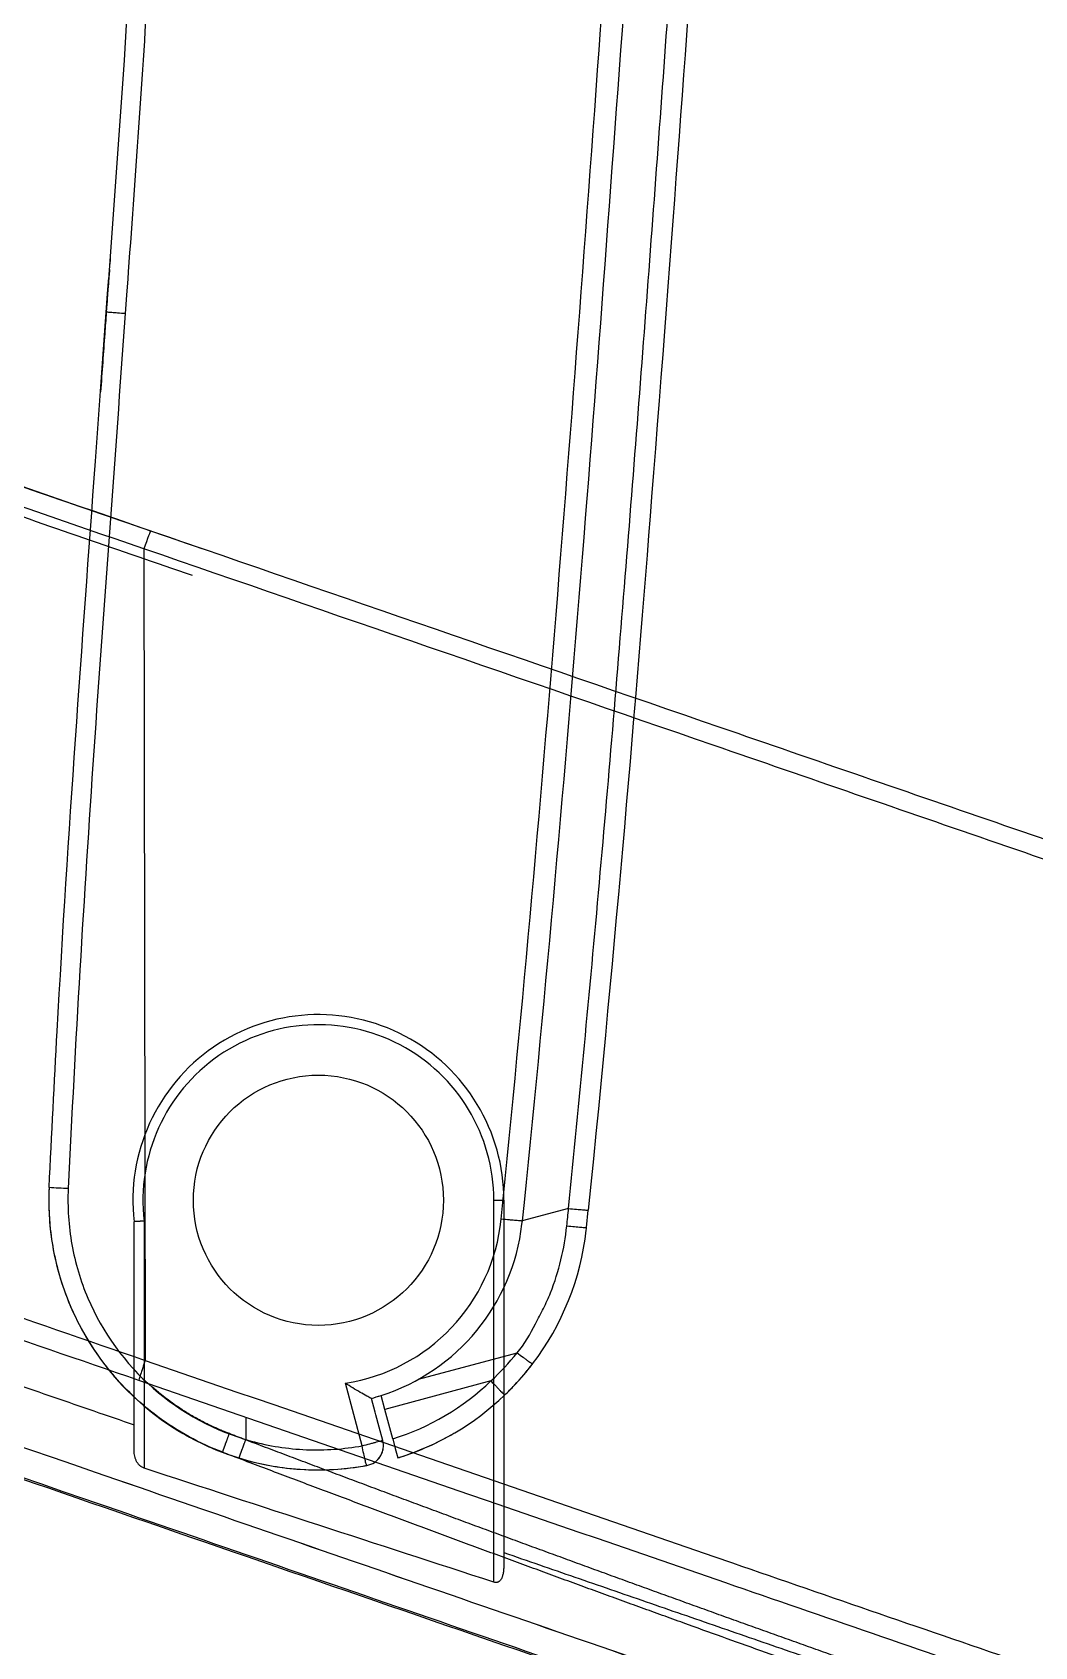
# Model space of a CAD drawing. Extents: x 8541 to 14664, y -60 to 2468.
# Drawn here: x 12275.9 to 12325.6, y 718 to 798 of the extents above; entities that cross this region are included whole.
import ezdxf

# ---------------------------------------------------------------- set-up
doc = ezdxf.new("R2010")
doc.units = 0
doc.header["$LTSCALE"] = 20
doc.header["$MEASUREMENT"] = 0
doc.linetypes.add('CENTER', pattern=[2, 1.25, -0.25, 0.25, -0.25])
doc.layers.get('0').update_dxf_attribs({"linetype": 'CONTINUOUS'})
doc.layers.add('CENTER', color=2, linetype='CENTER')

# ---------------------------------------------------------------- blocks, each defined once
blk = doc.blocks.new('A$C28204321')
at = {"color": 7, "linetype": 'Continuous'}
blk.add_open_spline([(165.111, 23.471), (163.898, 23.889), (162.685, 24.308), (160.259, 25.144), (159.046, 25.562), (155.407, 26.817), (152.982, 27.654), (149.343, 28.908), (148.13, 29.327), (145.704, 30.163), (144.491, 30.581), (140.852, 31.836), (138.426, 32.672), (131.149, 35.182), (126.297, 36.855), (116.594, 40.201), (111.743, 41.874), (102.04, 45.219), (97.188, 46.892), (87.485, 50.238), (82.634, 51.911), (68.08, 56.929), (58.378, 60.275), (48.676, 63.62)], degree=3, knots=[0, 0, 0, 0, 0.03125, 0.03125, 0.0625, 0.0625, 0.125, 0.125, 0.15625, 0.15625, 0.1875, 0.1875, 0.25, 0.25, 0.375, 0.375, 0.5, 0.5, 0.625, 0.625, 0.75, 0.75, 1, 1, 1, 1], dxfattribs=at)
blk = doc.blocks.new('A$Cbce1e725')
at = {"color": 7, "linetype": 'Continuous'}
for p, q in [((60.209, 116.412), (71.488, 116.412)), ((71.518, 115.912), (59.271, 115.912)), ((53.624, 98.574), (72.55, 98.574)), ((72.55, 98.574), (72.55, 98.074)), ((72.55, 98.074), (54.786, 98.074))]:
    blk.add_line(p, q, dxfattribs=at)
blk.add_circle((72.55, 107.274), 6.2, dxfattribs=at)
for radius, end in [(9.2, 96.6278), (8.7, 96.81582)]:
    blk.add_arc((72.55, 107.274), radius, 270, end, dxfattribs=at)
for points, knots in [([(22.407, 16.371), (23.388, 19.218), (24.37, 22.065), (26.333, 27.759), (27.314, 30.606), (30.259, 39.147), (32.222, 44.841), (36.148, 56.229), (38.111, 61.922), (42.037, 73.31), (44, 79.004), (46.944, 87.544), (47.926, 90.391), (49.888, 96.084), (51.851, 101.777), (53.813, 107.471), (55.775, 113.164), (56.756, 116.01), (61.661, 130.242), (65.585, 141.626), (69.508, 153.008)], [0, 0, 0, 0, 0.0625, 0.0625, 0.125, 0.125, 0.25, 0.25, 0.375, 0.375, 0.5, 0.5, 0.5625, 0.5625, 0.625, 0.6875, 0.6875, 0.75, 0.75, 1, 1, 1, 1]), ([(70.851, 152.49), (66.927, 141.111), (63.003, 129.731), (58.097, 115.504), (57.116, 112.658), (55.154, 106.967), (53.191, 101.275), (51.229, 95.583), (49.266, 89.892), (48.285, 87.046), (45.34, 78.508), (43.378, 72.815), (39.452, 61.431), (37.489, 55.739), (33.564, 44.354), (31.601, 38.662), (28.657, 30.123), (27.675, 27.277), (25.712, 21.584), (24.731, 18.738), (23.75, 15.892)], [0, 0, 0, 0, 0.25, 0.25, 0.3125, 0.3125, 0.375, 0.4375, 0.4375, 0.5, 0.5, 0.625, 0.625, 0.75, 0.75, 0.875, 0.875, 0.9375, 0.9375, 1, 1, 1, 1]), ([(73.476, 151.353), (73.259, 150.722), (72.823, 149.459), (72.168, 147.562), (71.512, 145.659), (70.853, 143.75), (70.193, 141.835), (69.53, 139.914), (68.865, 137.988), (68.199, 136.056), (67.53, 134.118), (66.859, 132.174), (66.187, 130.224), (65.512, 128.268), (64.835, 126.307), (64.156, 124.339), (63.475, 122.366), (62.792, 120.386), (62.107, 118.401), (61.649, 117.076), (61.42, 116.412)], [0, 0, 0, 0, 0.054139, 0.108443, 0.162912, 0.217547, 0.272347, 0.327314, 0.382447, 0.437747, 0.493215, 0.54885, 0.604652, 0.660623, 0.716763, 0.773071, 0.829549, 0.886196, 0.943013, 1, 1, 1, 1]), ([(103.514, 113.525), (104.75, 117.112), (105.986, 120.699), (108.458, 127.872), (109.694, 131.459), (110.93, 135.046)], [0, 0, 0, 0, 0.5, 0.5, 1, 1, 1, 1]), ([(112.269, 134.561), (111.032, 130.975), (109.796, 127.39), (107.323, 120.218), (106.087, 116.633), (104.85, 113.047)], [0, 0, 0, 0, 0.5, 0.5, 1, 1, 1, 1]), ([(59.271, 115.912), (59.28, 115.938), (59.29, 115.962), (59.313, 116.008), (59.326, 116.03), (59.347, 116.062), (59.355, 116.073), (59.37, 116.093), (59.378, 116.103), (59.402, 116.131), (59.418, 116.149), (59.445, 116.174), (59.454, 116.182), (59.472, 116.198), (59.481, 116.205), (59.509, 116.227), (59.529, 116.241), (59.587, 116.279), (59.628, 116.3), (59.691, 116.327), (59.712, 116.336), (59.755, 116.351), (59.777, 116.358), (59.842, 116.376), (59.887, 116.385), (60.022, 116.407), (60.114, 116.412), (60.209, 116.412)], [0, 0, 0, 0, 0.0625, 0.0625, 0.125, 0.125, 0.15625, 0.15625, 0.1875, 0.1875, 0.25, 0.25, 0.28125, 0.28125, 0.3125, 0.3125, 0.375, 0.375, 0.5, 0.5, 0.5625, 0.5625, 0.625, 0.625, 0.75, 0.75, 1, 1, 1, 1]), ([(60.209, 116.412), (60.256, 116.412), (60.305, 116.412), (60.378, 116.412), (60.402, 116.412), (60.451, 116.412), (60.575, 116.412), (60.799, 116.412), (61.105, 116.412), (61.313, 116.412), (61.418, 116.412)], [0, 0, 0, 0, 0.125, 0.125, 0.1875, 0.1875, 0.25, 0.5, 0.75, 1, 1, 1, 1]), ([(71.518, 115.912), (71.517, 115.916), (71.517, 115.921), (71.517, 115.929), (71.516, 115.933), (71.516, 115.945), (71.515, 115.953), (71.514, 115.978), (71.513, 115.994), (71.511, 116.026), (71.51, 116.042), (71.508, 116.074), (71.506, 116.104), (71.504, 116.134), (71.503, 116.163), (71.502, 116.177), (71.499, 116.218), (71.498, 116.243), (71.496, 116.277), (71.495, 116.288), (71.494, 116.309), (71.494, 116.319), (71.492, 116.346), (71.491, 116.362), (71.49, 116.381), (71.49, 116.386), (71.489, 116.396), (71.489, 116.4), (71.488, 116.409), (71.488, 116.412), (71.488, 116.412)], [0, 0, 0, 0, 0.015628, 0.015628, 0.031256, 0.031256, 0.062512, 0.062512, 0.125023, 0.125023, 0.187535, 0.187535, 0.250047, 0.312559, 0.312559, 0.37507, 0.37507, 0.500094, 0.500094, 0.562605, 0.562605, 0.625117, 0.625117, 0.75014, 0.75014, 0.812652, 0.812652, 0.875164, 0.875164, 1, 1, 1, 1]), ([(53.624, 98.574), (54.561, 101.465), (55.5, 104.355), (57.383, 110.135), (58.326, 113.024), (59.271, 115.912)], [0, 0, 0, 0, 0.5, 0.5, 1, 1, 1, 1]), ([(54.786, 98.074), (54.722, 98.074), (54.658, 98.074), (54.532, 98.076), (54.469, 98.077), (54.345, 98.083), (54.284, 98.087), (54.192, 98.096), (54.162, 98.099), (54.102, 98.107), (54.072, 98.112), (54.013, 98.123), (53.984, 98.13), (53.941, 98.141), (53.927, 98.145), (53.899, 98.154), (53.885, 98.159), (53.845, 98.174), (53.819, 98.185), (53.769, 98.212), (53.745, 98.227), (53.711, 98.254), (53.7, 98.264), (53.68, 98.284), (53.67, 98.295), (53.653, 98.318), (53.645, 98.331), (53.631, 98.357), (53.625, 98.371), (53.618, 98.393), (53.616, 98.4), (53.613, 98.415), (53.611, 98.423), (53.608, 98.446), (53.607, 98.462), (53.608, 98.486), (53.608, 98.494), (53.61, 98.51), (53.611, 98.518), (53.615, 98.542), (53.619, 98.558), (53.624, 98.574)], [0, 0, 0, 0, 0.125, 0.125, 0.25, 0.25, 0.375, 0.375, 0.4375, 0.4375, 0.5, 0.5, 0.5625, 0.5625, 0.59375, 0.59375, 0.625, 0.625, 0.6875, 0.6875, 0.75, 0.75, 0.78125, 0.78125, 0.8125, 0.8125, 0.84375, 0.84375, 0.875, 0.875, 0.890625, 0.890625, 0.90625, 0.90625, 0.9375, 0.9375, 0.953125, 0.953125, 0.96875, 0.96875, 1, 1, 1, 1]), ([(55.088, 98.074), (54.886, 97.488), (54.481, 96.316), (53.873, 94.555), (53.264, 92.79), (52.652, 91.02), (52.04, 89.246), (51.425, 87.468), (50.81, 85.685), (50.192, 83.897), (49.573, 82.105), (48.953, 80.309), (48.331, 78.508), (47.707, 76.702), (47.082, 74.892), (46.455, 73.078), (45.827, 71.259), (45.197, 69.435), (44.777, 68.218), (44.566, 67.609)], [0, 0, 0, 0, 0.05765, 0.115446, 0.173388, 0.231476, 0.28971, 0.34809, 0.406618, 0.465292, 0.524113, 0.583081, 0.642197, 0.70146, 0.760871, 0.820431, 0.880139, 0.939995, 1, 1, 1, 1])]:
    blk.add_open_spline(points, degree=3, knots=knots, dxfattribs=at)
blk.add_open_spline([(55.087, 98.074), (54.985, 98.074), (54.885, 98.074), (54.786, 98.074)], degree=3, dxfattribs=at)
blk = doc.blocks.new('A$C6062bf6d')
at = {"color": 7, "linetype": 'Continuous'}
for p, q in [((27.552, 73.604), (30.765, 73.604)), ((26.648, 72.05), (26.518, 72.05)), ((27.002, 72.05), (26.648, 72.05)), ((27.493, 72.05), (27.002, 72.05)), ((27.493, 72.05), (29.003, 72.05)), ((27.549, 72.55), (28.231, 72.55)), ((28.231, 72.55), (28.854, 72.55)), ((28.854, 72.55), (29.003, 72.55)), ((29.003, 72.55), (29.706, 72.55)), ((29.003, 72.05), (29.721, 72.05)), ((29.004, 66.604), (29.003, 72.05)), ((82.768, 72.13), (83.924, 71.73)), ((83.924, 71.73), (84.224, 71.625)), ((84.414, 71.56), (85.027, 71.348)), ((85.096, 71.324), (85.098, 71.322)), ((85.105, 71.32), (85.105, 71.32)), ((85.962, 71.024), (85.105, 71.32)), ((85.105, 71.32), (85.962, 71.023)), ((85.961, 71.022), (85.396, 71.219)), ((85.656, 70.134), (84.792, 70.436)), ((86.134, 70.964), (85.96, 71.025)), ((86.729, 70.753), (85.961, 71.022)), ((86.731, 70.758), (85.962, 71.024)), ((85.962, 71.023), (86.73, 70.754)), ((86.621, 70.795), (86.134, 70.964)), ((86.545, 70.823), (86.477, 70.846)), ((86.666, 70.78), (86.545, 70.823)), ((86.616, 70.798), (86.578, 70.811)), ((86.707, 70.766), (86.666, 70.78)), ((86.881, 70.706), (86.707, 70.766)), ((87.066, 70.636), (86.729, 70.753)), ((87.068, 70.641), (86.731, 70.758)), ((87.537, 70.476), (87.414, 70.519)), ((30.022, 70.05), (30.023, 64.992)), ((86.423, 69.866), (85.656, 70.134)), ((86.761, 69.748), (86.423, 69.866)), ((37.128, 62.72), (36.263, 63.048)), ((36.265, 60.675), (36.265, 63.049)), ((35.128, 60.056), (35.938, 59.749))]:
    blk.add_line(p, q, dxfattribs=at)
for points in [[(86.578, 70.811), (86.407, 70.87), (86.225, 70.933), (85.974, 71.02), (85.962, 71.024)], [(87.067, 70.636), (87.101, 70.624), (87.084, 70.63), (87.011, 70.656), (86.913, 70.69), (86.805, 70.728), (86.69, 70.768), (86.57, 70.811), (86.443, 70.855), (86.308, 70.902), (86.163, 70.953), (86.001, 71.009), (85.962, 71.023)], [(87.055, 70.644), (87.057, 70.644), (87.04, 70.65), (86.989, 70.668), (86.892, 70.701), (86.751, 70.751), (86.616, 70.798)], [(87.414, 70.519), (87.257, 70.574), (87.071, 70.639), (86.881, 70.706)], [(125.801, 58.035), (111.099, 62.568), (96.945, 67.23), (87.068, 70.641)], [(87.714, 70.414), (87.67, 70.43), (87.617, 70.448), (87.537, 70.476)]]:
    blk.add_lwpolyline(points, dxfattribs=at)
for centre, radius, start, end in [((39.875, 72.554), 13.367, 90, 174.61318), ((39.875, 72.554), 13.367, 90, 104.22396), ((39.875, 72.554), 13.367, 84.10343, 90), ((39.875, 72.554), 13.367, 72.31036, 90), ((39.875, 72.554), 13.367, 78.20674, 84.10343), ((39.875, 72.554), 13.367, 72.31036, 78.20674), ((39.875, 72.554), 13.367, 110.06225, 118.45145), ((39.875, 72.554), 13.367, 104.22396, 110.06225), ((39.875, 72.554), 13.367, 118.45145, 125.49793), ((39.875, 72.554), 13.367, 125.49793, 132.68162), ((39.875, 72.554), 13.367, 132.68162, 140.22569), ((39.875, 72.554), 13.367, 140.22569, 146.91288), ((39.875, 72.554), 13.367, 146.91288, 155.34594), ((39.875, 72.554), 13.367, 155.34594, 161.14555), ((39.875, 72.554), 13.367, 161.14555, 175.38069), ((27.549, 73.55), 1, 175.38282, 199.038), ((27.549, 73.55), 1, 175.38282, 246.34548), ((39.875, 72.554), 13.367, 174.61318, 175.38069), ((27.549, 73.55), 1, 199.038, 211.52963), ((27.549, 73.55), 1, 211.52963, 222.69284), ((27.549, 73.55), 1, 222.69284, 236.41148), ((39.872, 72.603), 9.161, 173.728, 249.21097), ((39.875, 72.554), 13.367, 182.16083, 208.71501), ((39.875, 72.554), 13.367, 182.16083, 182.87063), ((27.549, 73.55), 1, 236.41148, 246.34725), ((27.549, 73.55), 1, 246.34548, 270.00121), ((27.549, 73.55), 1, 246.34725, 270.00121), ((39.843, 72.544), 12.36, 182.29198, 208.72695), ((39.87, 72.55), 10.164, 180, 182.81522), ((39.87, 72.55), 10.164, 180, 182.79115), ((39.87, 72.55), 10.164, 182.79115, 248.31447), ((39.875, 72.554), 13.367, 182.87063, 195.20403), ((40.005, 72.441), 12.455, 207.94988, 216.72986), ((39.875, 72.554), 13.367, 208.71501, 211.68488), ((39.875, 72.554), 13.367, 210.0498, 217.73502), ((39.875, 72.554), 13.367, 211.68488, 217.64278), ((39.875, 72.554), 13.367, 217.64278, 248.64241), ((39.87, 72.55), 10.164, 248.31447, 249.21099), ((127.917, 302.686), 258.785, 249.06591, 249.25785), ((39.875, 72.554), 13.367, 248.64241, 249.19928)]:
    blk.add_arc(centre, radius, start, end, dxfattribs=at)
for points, knots in [([(43.64, 84.388), (42.756, 84.662), (40.924, 85.032), (37.209, 84.928), (32.751, 83.231), (29.488, 79.753), (27.984, 76.359), (27.632, 74.526), (27.552, 73.605)], [0, 0, 0, 0, 0.125475, 0.250956, 0.50025, 0.749389, 0.87471, 1, 1, 1, 1]), ([(43.64, 84.388), (43.687, 84.537), (43.787, 84.835), (43.877, 85.136), (43.935, 85.282)], [0, 0, 0, 0, 0.500017, 1, 1, 1, 1]), ([(43.935, 85.282), (46.438, 84.486), (58.477, 80.591), (71.978, 75.879), (82.79, 72.121), (85.105, 71.32)], [0, 0, 0, 0, 0.167731, 0.820692, 1, 1, 1, 1]), ([(84.791, 70.431), (77.945, 72.799), (64.278, 77.595), (50.539, 82.186), (43.638, 84.38)], [0, 0, 0, 0, 0.500082, 1, 1, 1, 1]), ([(26.552, 73.631), (26.553, 73.639), (26.594, 73.641), (26.643, 73.648), (26.739, 73.647), (26.91, 73.645), (27.186, 73.631), (27.42, 73.615), (27.552, 73.604)], [0, 0, 0, 0, 0.024191, 0.085948, 0.179773, 0.295957, 0.603447, 1, 1, 1, 1]), ([(27.552, 73.604), (27.552, 73.471), (27.552, 73.277), (27.552, 73.03), (27.552, 72.871), (27.551, 72.741), (27.551, 72.652), (27.549, 72.6), (27.551, 72.572), (27.547, 72.561), (27.55, 72.55), (27.549, 72.55)], [0, 0, 0, 0, 0.378531, 0.551553, 0.703837, 0.829214, 0.922765, 0.956241, 0.980404, 0.995054, 1, 1, 1, 1]), ([(29.722, 72.576), (29.77, 72.638), (29.909, 72.782), (30.25, 73.132), (30.553, 73.41), (30.765, 73.604)], [0, 0, 0, 0, 0.159219, 0.41026, 1, 1, 1, 1]), ([(29.707, 72.55), (29.705, 72.552), (29.714, 72.564), (29.718, 72.57), (29.722, 72.576)], [0, 0, 0, 0, 0.272524, 1, 1, 1, 1]), ([(85.097, 71.323), (84.762, 71.439), (83.984, 71.708), (82.739, 72.14), (81.828, 72.456), (81.36, 72.619)], [0, 0, 0, 0, 0.26865, 0.624095, 1, 1, 1, 1]), ([(84.792, 70.436), (84.833, 70.554), (84.891, 70.722), (84.964, 70.929), (85.008, 71.055), (85.046, 71.154), (85.071, 71.245), (85.097, 71.277), (85.099, 71.323), (85.105, 71.32)], [0, 0, 0, 0, 0.400677, 0.566574, 0.705297, 0.822989, 0.917565, 0.978605, 1, 1, 1, 1]), ([(125.485, 56.959), (122.236, 57.957), (114.128, 60.497), (101.22, 64.765), (91.575, 68.071), (86.761, 69.748)], [0, 0, 0, 0, 0.250003, 0.625003, 1, 1, 1, 1]), ([(29.004, 66.604), (28.89, 66.541), (28.728, 66.452), (28.527, 66.341), (28.406, 66.275), (28.307, 66.22), (28.237, 66.181), (28.195, 66.156), (28.171, 66.145), (28.163, 66.136), (28.152, 66.133), (28.152, 66.132)], [0, 0, 0, 0, 0.399843, 0.568957, 0.70866, 0.824739, 0.917961, 0.952923, 0.978764, 0.994614, 1, 1, 1, 1]), ([(30.023, 64.992), (29.923, 64.915), (29.78, 64.803), (29.605, 64.663), (29.5, 64.578), (29.419, 64.509), (29.348, 64.453), (29.321, 64.418), (29.287, 64.396), (29.291, 64.391)], [0, 0, 0, 0, 0.40178, 0.57104, 0.710625, 0.825553, 0.917784, 0.97813, 1, 1, 1, 1]), ([(30.023, 64.992), (30.332, 64.514), (30.969, 63.924), (31.796, 63.148), (32.679, 62.426), (33.888, 61.669), (34.921, 61.181), (35.455, 60.983)], [0, 0, 0, 0, 0.250017, 0.375115, 0.499844, 0.750027, 1, 1, 1, 1]), ([(36.261, 63.049), (36.253, 63.052), (36.28, 63.092), (36.284, 63.141), (36.324, 63.237), (36.363, 63.351), (36.415, 63.493), (36.501, 63.724), (36.571, 63.909), (36.62, 64.038)], [0, 0, 0, 0, 0.022188, 0.084358, 0.179285, 0.296395, 0.436453, 0.605427, 1, 1, 1, 1]), ([(36.621, 64.04), (46.618, 60.244), (66.711, 52.901), (91.971, 44.132), (112.174, 37.095), (127.311, 31.766), (142.424, 26.377), (152.536, 22.887), (157.626, 21.251)], [0, 0, 0, 0, 0.249951, 0.499949, 0.62497, 0.750004, 0.875029, 1, 1, 1, 1]), ([(156.654, 20.431), (154.493, 21.131), (148.135, 23.254), (137.382, 27.034), (119.519, 33.4), (96.04, 41.593), (66.885, 51.719), (47.132, 58.928), (37.128, 62.72)], [0, 0, 0, 0, 0.054136, 0.159436, 0.270066, 0.502071, 0.746543, 1, 1, 1, 1]), ([(35.455, 60.983), (35.408, 60.861), (35.343, 60.687), (35.264, 60.47), (35.216, 60.338), (35.181, 60.233), (35.147, 60.143), (35.143, 60.099), (35.122, 60.061), (35.129, 60.058)], [0, 0, 0, 0, 0.399078, 0.567975, 0.70764, 0.823808, 0.917147, 0.978204, 1, 1, 1, 1]), ([(36.265, 60.675), (36.219, 60.553), (36.154, 60.379), (36.074, 60.161), (36.026, 60.029), (35.991, 59.922), (35.956, 59.834), (35.952, 59.788), (35.931, 59.752), (35.938, 59.749)], [0, 0, 0, 0, 0.39921, 0.566224, 0.707889, 0.825911, 0.917335, 0.977584, 1, 1, 1, 1]), ([(36.267, 60.68), (41.323, 58.763), (51.458, 54.987), (66.725, 49.498), (82.031, 44.112), (97.362, 38.792), (112.687, 33.451), (127.99, 28.044), (143.273, 22.597), (153.508, 19.097), (158.666, 17.475)], [0, 0, 0, 0, 0.124972, 0.249956, 0.374957, 0.499972, 0.625004, 0.750039, 0.875054, 1, 1, 1, 1]), ([(158.363, 16.526), (157.941, 16.658), (153.102, 18.192), (142.896, 21.666), (124.834, 28.12), (101.856, 36.203), (73.511, 45.99), (48.771, 54.882), (35.938, 59.749)], [0, 0, 0, 0, 0.019729, 0.224582, 0.429434, 0.634287, 0.83914, 1, 1, 1, 1])]:
    blk.add_open_spline(points, degree=3, knots=knots, dxfattribs=at)
blk = doc.blocks.new('A$C8fdb0f02')
at = {"color": 7, "linetype": 'Continuous'}
for p, q in [((232.978, 104.835), (233.043, 64.617)), ((232.491, 60.211), (232.491, 62.978)), ((232.991, 62.487), (232.991, 59.273)), ((250.329, 53.626), (250.329, 55.035))]:
    blk.add_line(p, q, dxfattribs=at)
for centre, major_axis, ratio, start_param, end_param in [((232.985, 104.785), (0.326, 0.945), 0.023743, 0, 1.526138), ((233.051, 64.567), (-0.326, -0.945), 0.02373, 4.667723, 6.283185)]:
    blk.add_ellipse(centre, major_axis=major_axis, ratio=ratio, start_param=start_param, end_param=end_param, dxfattribs=at)
for points in [[(210.579, 113.569), (218.156, 110.956), (225.733, 108.344), (233.311, 105.731)], [(232.978, 104.835), (225.397, 107.448), (217.817, 110.061), (210.238, 112.674)], [(195.924, 69.435), (210.873, 64.28), (240.883, 53.932), (286.15, 38.323), (316.674, 27.798), (332.008, 22.51)], [(238.024, 61.794), (238.024, 61.422), (238.024, 61.049), (238.024, 60.676)], [(237.697, 59.75), (237.428, 59.852), (237.158, 59.955), (236.887, 60.058)]]:
    blk.add_open_spline(points, degree=3, dxfattribs=at)
for points, knots in [([(214.342, 112.27), (217.928, 111.034), (221.513, 109.798), (228.685, 107.325), (232.27, 106.088), (235.856, 104.852)], [0, 0, 0, 0, 0.5, 0.5, 1, 1, 1, 1]), ([(233.311, 105.731), (242.72, 102.486), (252.13, 99.241), (266.245, 94.374), (270.951, 92.752), (280.361, 89.507), (285.066, 87.885), (294.477, 84.64), (303.887, 81.395), (313.298, 78.15), (322.709, 74.905), (327.415, 73.282), (334.473, 70.848), (336.826, 70.037), (341.532, 68.414), (343.884, 67.603), (346.237, 66.792)], [0, 0, 0, 0, 0.25, 0.25, 0.375, 0.375, 0.5, 0.5, 0.625, 0.75, 0.75, 0.875, 0.875, 0.9375, 0.9375, 1, 1, 1, 1]), ([(345.926, 65.897), (343.572, 66.708), (341.219, 67.519), (336.512, 69.141), (334.159, 69.952), (327.099, 72.386), (322.393, 74.009), (312.98, 77.254), (308.273, 78.876), (298.861, 82.121), (294.155, 83.744), (284.742, 86.989), (280.036, 88.612), (270.624, 91.857), (265.918, 93.479), (251.8, 98.347), (242.389, 101.591), (232.978, 104.835)], [0, 0, 0, 0, 0.0625, 0.0625, 0.125, 0.125, 0.25, 0.25, 0.375, 0.375, 0.5, 0.5, 0.625, 0.625, 0.75, 0.75, 1, 1, 1, 1]), ([(197.847, 76.749), (200.78, 75.739), (203.712, 74.728), (209.578, 72.706), (212.511, 71.695), (221.31, 68.661), (227.176, 66.639), (233.043, 64.617)], [0, 0, 0, 0, 0.25, 0.25, 0.5, 0.5, 1, 1, 1, 1]), ([(232.725, 63.621), (226.86, 65.644), (220.995, 67.666), (212.199, 70.699), (209.267, 71.71), (203.403, 73.732), (200.471, 74.743), (197.54, 75.754)], [0, 0, 0, 0, 0.5, 0.5, 0.75, 0.75, 1, 1, 1, 1]), ([(197.55, 73.478), (198.181, 73.26), (199.444, 72.824), (201.341, 72.17), (203.245, 71.513), (205.154, 70.855), (207.068, 70.194), (208.989, 69.532), (210.915, 68.867), (212.848, 68.2), (214.786, 67.532), (216.73, 66.861), (218.679, 66.188), (220.635, 65.514), (222.597, 64.837), (224.564, 64.158), (226.537, 63.477), (228.517, 62.794), (230.502, 62.108), (231.827, 61.651), (232.491, 61.422)], [0, 0, 0, 0, 0.054139, 0.108443, 0.162912, 0.217547, 0.272347, 0.327314, 0.382447, 0.437747, 0.493215, 0.54885, 0.604652, 0.660623, 0.716763, 0.773071, 0.829549, 0.886196, 0.943013, 1, 1, 1, 1]), ([(196.413, 70.853), (207.792, 66.929), (219.172, 63.005), (233.4, 58.099), (236.245, 57.118), (241.937, 55.155), (247.628, 53.193), (253.32, 51.23), (259.012, 49.267), (261.858, 48.286), (270.396, 45.342), (276.088, 43.379), (287.472, 39.454), (293.164, 37.491), (304.549, 33.565), (310.241, 31.603), (318.78, 28.658), (321.626, 27.677), (327.319, 25.714), (330.165, 24.733), (333.011, 23.751)], [0, 0, 0, 0, 0.25, 0.25, 0.3125, 0.3125, 0.375, 0.4375, 0.4375, 0.5, 0.5, 0.625, 0.625, 0.75, 0.75, 0.875, 0.875, 0.9375, 0.9375, 1, 1, 1, 1]), ([(332.532, 22.409), (329.685, 23.39), (326.838, 24.372), (321.144, 26.335), (318.297, 27.316), (309.756, 30.261), (304.062, 32.224), (292.675, 36.15), (286.981, 38.113), (275.593, 42.039), (269.9, 44.002), (261.359, 46.946), (258.513, 47.927), (252.819, 49.89), (247.126, 51.853), (241.432, 53.815), (235.739, 55.777), (232.893, 56.758), (218.661, 61.663), (207.278, 65.586), (195.895, 69.509)], [0, 0, 0, 0, 0.0625, 0.0625, 0.125, 0.125, 0.25, 0.25, 0.375, 0.375, 0.5, 0.5, 0.5625, 0.5625, 0.625, 0.6875, 0.6875, 0.75, 0.75, 1, 1, 1, 1]), ([(236.888, 60.06), (236.314, 60.278), (235.756, 60.535), (234.68, 61.124), (234.162, 61.456), (233.176, 62.187), (232.709, 62.587), (231.934, 63.348), (231.614, 63.697), (231.314, 64.062)], [0, 0, 0, 0, 0.265217, 0.265217, 0.530434, 0.530434, 0.795651, 0.795651, 1, 1, 1, 1]), ([(233.043, 64.617), (242.747, 61.272), (252.451, 57.927), (267.008, 52.908), (271.86, 51.235), (281.565, 47.889), (286.417, 46.216), (296.122, 42.87), (300.975, 41.197), (310.68, 37.851), (315.532, 36.178), (322.811, 33.668), (325.238, 32.832), (328.877, 31.577), (330.09, 31.159), (332.517, 30.322), (333.73, 29.904), (337.369, 28.649), (339.796, 27.813), (343.436, 26.559), (344.649, 26.141), (347.076, 25.305), (348.289, 24.887), (349.503, 24.469)], [0, 0, 0, 0, 0.25, 0.25, 0.375, 0.375, 0.5, 0.5, 0.625, 0.625, 0.75, 0.75, 0.8125, 0.8125, 0.84375, 0.84375, 0.875, 0.875, 0.9375, 0.9375, 0.96875, 0.96875, 1, 1, 1, 1]), ([(349.16, 23.473), (347.947, 23.891), (346.734, 24.309), (344.308, 25.146), (343.095, 25.564), (339.456, 26.819), (337.03, 27.655), (333.392, 28.91), (332.179, 29.328), (329.753, 30.165), (328.54, 30.583), (324.901, 31.838), (322.475, 32.674), (315.198, 35.183), (310.346, 36.856), (300.643, 40.202), (295.791, 41.875), (286.088, 45.221), (281.237, 46.894), (271.534, 50.24), (266.683, 51.912), (252.129, 56.931), (242.426, 60.276), (232.725, 63.621)], [0, 0, 0, 0, 0.03125, 0.03125, 0.0625, 0.0625, 0.125, 0.125, 0.15625, 0.15625, 0.1875, 0.1875, 0.25, 0.25, 0.375, 0.375, 0.5, 0.5, 0.625, 0.625, 0.75, 0.75, 1, 1, 1, 1]), ([(237.214, 60.985), (237.198, 60.991), (237.167, 61.003), (237.12, 61.021), (237.073, 61.04), (237.026, 61.058), (236.979, 61.077), (236.932, 61.097), (236.885, 61.116), (236.831, 61.139), (236.748, 61.174), (236.615, 61.231), (236.42, 61.318), (236.065, 61.486), (235.594, 61.732), (235.059, 62.047), (234.594, 62.352), (234.198, 62.637), (233.932, 62.843), (233.771, 62.973), (233.693, 63.037), (233.615, 63.102), (233.538, 63.168), (233.461, 63.234), (233.389, 63.297), (233.342, 63.339), (233.321, 63.358)], [0, 0, 0, 0, 0.011029, 0.022058, 0.033087, 0.044116, 0.055144, 0.066173, 0.077201, 0.088228, 0.104728, 0.136219, 0.1827, 0.244462, 0.393678, 0.529646, 0.650824, 0.757207, 0.848792, 0.870868, 0.892944, 0.915021, 0.937099, 0.959179, 0.981259, 1, 1, 1, 1]), ([(232.491, 60.211), (232.491, 60.258), (232.491, 60.306), (232.491, 60.379), (232.491, 60.404), (232.491, 60.453), (232.491, 60.576), (232.491, 60.801), (232.491, 61.107), (232.491, 61.314), (232.491, 61.419)], [0, 0, 0, 0, 0.125, 0.125, 0.1875, 0.1875, 0.25, 0.5, 0.75, 1, 1, 1, 1]), ([(238.024, 60.676), (237.957, 60.702), (237.822, 60.753), (237.619, 60.83), (237.416, 60.907), (237.282, 60.959), (237.214, 60.985)], [0, 0, 0, 0, 0.24999, 0.499987, 0.749991, 1, 1, 1, 1]), ([(232.991, 59.273), (232.966, 59.281), (232.941, 59.291), (232.895, 59.314), (232.873, 59.327), (232.841, 59.349), (232.83, 59.356), (232.81, 59.371), (232.801, 59.379), (232.772, 59.403), (232.754, 59.42), (232.729, 59.446), (232.721, 59.455), (232.705, 59.473), (232.698, 59.483), (232.676, 59.511), (232.662, 59.53), (232.624, 59.589), (232.603, 59.629), (232.576, 59.692), (232.568, 59.714), (232.552, 59.757), (232.546, 59.778), (232.527, 59.844), (232.518, 59.888), (232.496, 60.023), (232.491, 60.115), (232.491, 60.211)], [0, 0, 0, 0, 0.0625, 0.0625, 0.125, 0.125, 0.15625, 0.15625, 0.1875, 0.1875, 0.25, 0.25, 0.28125, 0.28125, 0.3125, 0.3125, 0.375, 0.375, 0.5, 0.5, 0.5625, 0.5625, 0.625, 0.625, 0.75, 0.75, 1, 1, 1, 1]), ([(360.425, 17.476), (360.308, 17.513), (360.052, 17.593), (359.636, 17.725), (359.153, 17.878), (358.604, 18.053), (357.988, 18.25), (357.041, 18.556), (355.85, 18.944), (354.634, 19.346), (353.678, 19.666), (352.915, 19.921), (352.154, 20.178), (351.392, 20.437), (350.631, 20.696), (349.87, 20.956), (348.933, 21.278), (347.819, 21.662), (346.529, 22.109), (345.24, 22.558), (343.924, 23.017), (342.581, 23.488), (341.212, 23.969), (339.843, 24.452), (338.664, 24.87), (337.241, 25.374), (335.143, 26.117), (332.493, 27.058), (329.109, 28.26), (325.966, 29.374), (322.751, 30.511), (320.077, 31.455), (317.403, 32.396), (314.728, 33.336), (312.615, 34.077), (311.064, 34.621), (310.074, 34.967), (309.085, 35.313), (308.095, 35.659), (307.105, 36.004), (306.116, 36.35), (305.126, 36.695), (304.136, 37.04), (303.146, 37.385), (302.156, 37.729), (301.166, 38.073), (300.176, 38.418), (299.186, 38.762), (298.196, 39.106), (297.205, 39.449), (296.215, 39.793), (295.225, 40.137), (294.235, 40.481), (293.245, 40.825), (292.255, 41.17), (291.265, 41.514), (290.275, 41.858), (289.285, 42.203), (288.296, 42.548), (287.306, 42.892), (286.316, 43.238), (285.327, 43.583), (284.337, 43.929), (283.348, 44.275), (282.359, 44.621), (281.37, 44.967), (280.381, 45.314), (279.392, 45.661), (278.403, 46.008), (277.415, 46.356), (276.426, 46.704), (275.438, 47.052), (274.449, 47.401), (273.461, 47.75), (272.473, 48.099), (271.485, 48.449), (270.497, 48.799), (269.51, 49.149), (268.522, 49.5), (267.535, 49.851), (266.548, 50.203), (265.561, 50.555), (264.574, 50.908), (263.588, 51.261), (262.601, 51.615), (261.615, 51.969), (260.629, 52.324), (259.643, 52.68), (258.658, 53.036), (257.673, 53.393), (256.688, 53.75), (255.703, 54.109), (254.719, 54.467), (253.735, 54.827), (252.751, 55.187), (251.767, 55.548), (250.784, 55.91), (249.8, 56.272), (248.818, 56.635), (247.835, 56.999), (246.853, 57.363), (245.871, 57.728), (244.889, 58.094), (243.907, 58.461), (242.926, 58.828), (241.945, 59.197), (240.965, 59.565), (239.984, 59.935), (239.004, 60.305), (238.351, 60.553), (238.024, 60.676)], [0, 0, 0, 0, 0.002828, 0.006194, 0.010097, 0.014537, 0.019515, 0.025031, 0.037538, 0.04845, 0.054643, 0.060836, 0.06703, 0.073223, 0.079417, 0.085611, 0.091805, 0.102321, 0.112836, 0.123353, 0.133869, 0.14505, 0.156231, 0.167412, 0.178594, 0.185141, 0.202287, 0.230035, 0.250131, 0.285265, 0.307105, 0.328945, 0.350785, 0.372625, 0.394465, 0.402541, 0.410616, 0.418691, 0.426766, 0.434841, 0.442917, 0.450992, 0.459067, 0.467142, 0.475217, 0.483292, 0.491367, 0.499442, 0.507517, 0.515592, 0.523666, 0.531741, 0.539815, 0.54789, 0.555964, 0.564039, 0.572113, 0.580187, 0.588261, 0.596335, 0.604409, 0.612483, 0.620557, 0.628631, 0.636705, 0.644779, 0.652853, 0.660927, 0.669001, 0.677075, 0.685149, 0.693222, 0.701296, 0.70937, 0.717444, 0.725517, 0.733591, 0.741665, 0.749738, 0.757812, 0.765885, 0.773959, 0.782032, 0.790105, 0.798178, 0.806251, 0.814325, 0.822398, 0.830471, 0.838544, 0.846617, 0.85469, 0.862762, 0.870835, 0.878908, 0.886981, 0.895054, 0.903127, 0.911199, 0.919272, 0.927345, 0.935418, 0.943491, 0.951563, 0.959636, 0.967709, 0.975782, 0.983854, 0.991927, 1, 1, 1, 1]), ([(250.329, 53.626), (247.438, 54.563), (244.548, 55.502), (238.768, 57.385), (235.879, 58.328), (232.991, 59.273)], [0, 0, 0, 0, 0.5, 0.5, 1, 1, 1, 1]), ([(360.122, 16.527), (360.038, 16.554), (359.869, 16.607), (359.615, 16.687), (359.362, 16.767), (359.108, 16.848), (358.854, 16.929), (358.6, 17.01), (358.346, 17.092), (358.091, 17.173), (357.837, 17.255), (357.582, 17.338), (357.327, 17.42), (357.072, 17.503), (356.816, 17.586), (356.561, 17.67), (356.305, 17.753), (356.049, 17.837), (355.793, 17.921), (355.537, 18.005), (355.28, 18.09), (355.024, 18.175), (354.767, 18.26), (354.51, 18.345), (354.253, 18.43), (353.996, 18.516), (353.739, 18.602), (353.481, 18.688), (353.223, 18.774), (352.966, 18.861), (352.708, 18.947), (352.45, 19.034), (352.191, 19.121), (351.933, 19.208), (351.675, 19.296), (351.416, 19.383), (351.157, 19.471), (350.898, 19.559), (350.639, 19.647), (350.38, 19.736), (350.121, 19.824), (349.862, 19.913), (349.602, 20.001), (349.343, 20.09), (349.083, 20.179), (348.824, 20.268), (348.564, 20.358), (348.304, 20.447), (348.044, 20.537), (347.784, 20.627), (347.524, 20.716), (347.264, 20.806), (347.004, 20.896), (346.743, 20.987), (346.483, 21.077), (346.222, 21.167), (345.962, 21.258), (345.702, 21.348), (345.441, 21.439), (345.18, 21.53), (344.92, 21.621), (344.659, 21.712), (344.399, 21.803), (344.138, 21.894), (343.877, 21.985), (343.617, 22.076), (343.356, 22.168), (343.095, 22.259), (342.834, 22.351), (342.574, 22.442), (342.313, 22.534), (342.052, 22.625), (341.792, 22.717), (341.531, 22.809), (341.271, 22.9), (341.01, 22.992), (340.749, 23.084), (340.489, 23.176), (340.228, 23.268), (339.968, 23.36), (339.708, 23.452), (339.447, 23.544), (339.187, 23.636), (338.927, 23.728), (338.667, 23.82), (338.407, 23.912), (337.158, 24.353), (334.91, 25.151), (331.655, 26.307), (328.372, 27.472), (325.069, 28.643), (321.749, 29.817), (318.416, 30.992), (315.077, 32.167), (311.333, 33.481), (307.166, 34.938), (302.557, 36.545), (297.892, 38.167), (293.178, 39.804), (288.421, 41.459), (283.633, 43.13), (279.194, 44.685), (275.105, 46.124), (271.361, 47.447), (267.589, 48.786), (263.793, 50.141), (260.91, 51.177), (258.947, 51.885), (257.911, 52.26), (256.871, 52.637), (255.829, 53.016), (254.783, 53.397), (253.734, 53.78), (252.683, 54.165), (251.628, 54.552), (250.571, 54.94), (249.511, 55.331), (248.448, 55.723), (247.383, 56.118), (246.316, 56.514), (245.246, 56.912), (244.174, 57.313), (243.099, 57.714), (242.022, 58.118), (240.944, 58.524), (239.863, 58.931), (238.781, 59.34), (238.059, 59.613), (237.697, 59.75)], [0, 0, 0, 0, 0.002044, 0.00409, 0.006139, 0.008189, 0.010242, 0.012296, 0.014352, 0.016411, 0.018471, 0.020534, 0.022598, 0.024664, 0.026732, 0.028803, 0.030874, 0.032948, 0.035024, 0.037101, 0.03918, 0.041261, 0.043344, 0.045428, 0.047514, 0.049602, 0.051691, 0.053782, 0.055875, 0.057969, 0.060065, 0.062162, 0.06426, 0.06636, 0.068462, 0.070564, 0.072668, 0.074774, 0.076881, 0.078989, 0.081098, 0.083208, 0.085319, 0.087432, 0.089546, 0.09166, 0.093776, 0.095893, 0.09801, 0.100129, 0.102248, 0.104368, 0.106489, 0.10861, 0.110733, 0.112856, 0.114979, 0.117103, 0.119228, 0.121353, 0.123478, 0.125604, 0.127731, 0.129857, 0.131984, 0.134111, 0.136238, 0.138366, 0.140494, 0.142621, 0.144749, 0.146877, 0.149005, 0.151133, 0.15326, 0.155388, 0.157516, 0.159643, 0.16177, 0.163897, 0.166024, 0.16815, 0.170276, 0.172401, 0.174527, 0.176651, 0.178775, 0.205133, 0.231753, 0.258593, 0.285602, 0.312734, 0.33996, 0.367242, 0.394531, 0.431633, 0.469243, 0.50729, 0.545744, 0.584558, 0.623655, 0.662927, 0.693239, 0.723831, 0.754666, 0.785724, 0.816985, 0.825448, 0.833938, 0.842457, 0.851003, 0.859576, 0.868175, 0.876801, 0.885452, 0.894129, 0.90283, 0.911556, 0.920305, 0.929077, 0.937871, 0.946688, 0.955525, 0.964382, 0.973259, 0.982155, 0.991069, 1, 1, 1, 1]), ([(250.829, 54.788), (250.829, 54.723), (250.829, 54.66), (250.827, 54.533), (250.826, 54.471), (250.82, 54.347), (250.816, 54.285), (250.808, 54.194), (250.804, 54.163), (250.796, 54.103), (250.791, 54.073), (250.78, 54.015), (250.773, 53.986), (250.762, 53.943), (250.758, 53.929), (250.749, 53.901), (250.744, 53.887), (250.729, 53.846), (250.718, 53.82), (250.691, 53.77), (250.676, 53.746), (250.649, 53.712), (250.64, 53.702), (250.619, 53.681), (250.608, 53.672), (250.585, 53.655), (250.572, 53.647), (250.546, 53.633), (250.532, 53.627), (250.511, 53.62), (250.503, 53.618), (250.488, 53.614), (250.48, 53.613), (250.457, 53.61), (250.441, 53.609), (250.417, 53.609), (250.409, 53.61), (250.393, 53.611), (250.385, 53.613), (250.361, 53.617), (250.345, 53.621), (250.329, 53.626)], [0, 0, 0, 0, 0.125, 0.125, 0.25, 0.25, 0.375, 0.375, 0.4375, 0.4375, 0.5, 0.5, 0.5625, 0.5625, 0.59375, 0.59375, 0.625, 0.625, 0.6875, 0.6875, 0.75, 0.75, 0.78125, 0.78125, 0.8125, 0.8125, 0.84375, 0.84375, 0.875, 0.875, 0.890625, 0.890625, 0.90625, 0.90625, 0.9375, 0.9375, 0.953125, 0.953125, 0.96875, 0.96875, 1, 1, 1, 1])]:
    blk.add_open_spline(points, degree=3, knots=knots, dxfattribs=at)
for points, weights, knots in [([(236.888, 60.06), (236.882, 60.062), (236.914, 60.163), (236.974, 60.334), (237.034, 60.504), (237.117, 60.73), (237.214, 60.985)], [1.00022367158, 1.00432673705, 1.06488024424, 1.18188419313, 1.06507498714, 1.00452846553, 1.00024462832], [0, 0, 0, 0, 0.500416, 0.500416, 0.500416, 1, 1, 1, 1]), ([(237.697, 59.75), (237.691, 59.752), (237.724, 59.854), (237.784, 60.024), (237.844, 60.194), (237.928, 60.421), (238.024, 60.676)], [1.00021998665, 1.00429185132, 1.06489015232, 1.18201488967, 1.06500485724, 1.00441059819, 1.00023211251], [0, 0, 0, 0, 0.500245, 0.500245, 0.500245, 1, 1, 1, 1])]:
    blk.add_rational_spline(points, weights, degree=3, knots=knots, dxfattribs=at)
for name, p, rotation in [('A$C28204321', (300.673, 99.833), 105), ('A$C6062bf6d', (322.027, 52.818), 105), ('A$Cbce1e725', (348.903, 0.002), 90)]:
    blk.add_blockref(name, p, dxfattribs=dict(rotation=rotation))

msp = doc.modelspace()

# ---------------------------------------------------------------- linework, layer by layer
at = {"layer": 'CENTER', "color": 1, "linetype": 'CENTER', "ltscale": 2}
msp.add_arc((12252.206, 759.848), 483.206, 355.07243, 94.4889, dxfattribs=at)

# ---------------------------------------------------------------- block references
msp.add_blockref('A$C8fdb0f02', (12048.449, 667.615))

doc.saveas('drawing.dxf')
